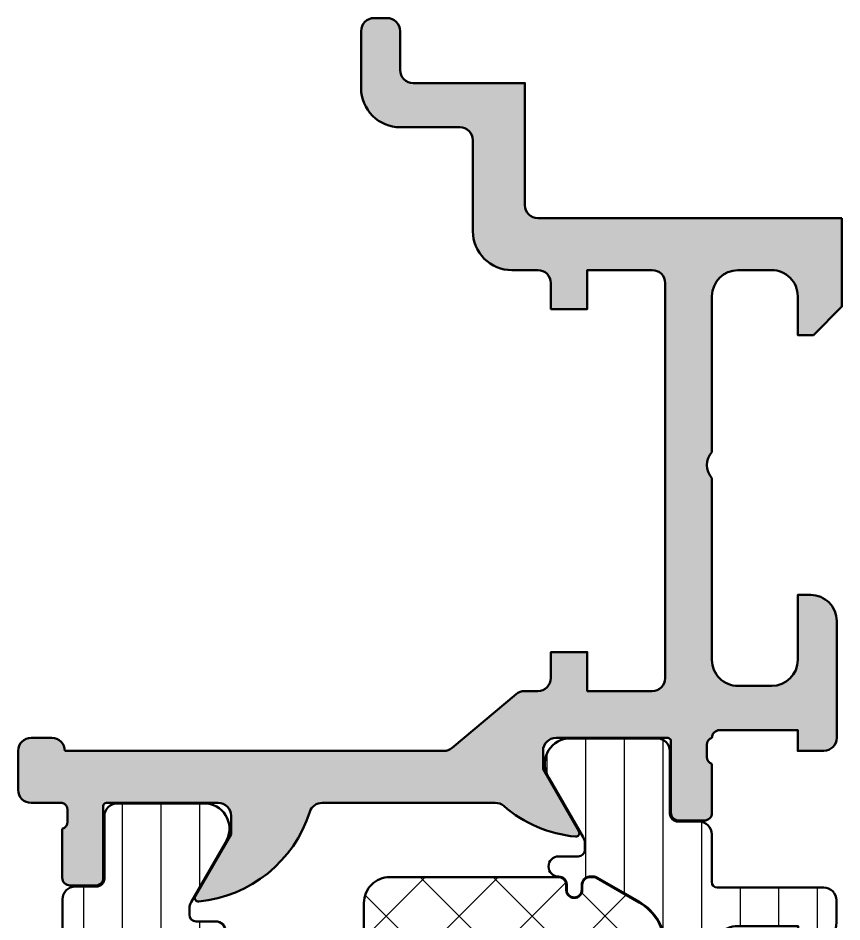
# Model space of a CAD drawing. Extents: x 0 to 77, y 0 to 97.7.
# Drawn here: x 15.3 to 47, y 62.92 to 97.7 of the extents above; entities that cross this region are included whole.
import ezdxf

# ---------------------------------------------------------------- set-up
doc = ezdxf.new("R2010")
doc.units = 0
for name, color, linetype, lineweight in [('0S-Alu contour', 7, 'Continuous', 50), ('0S-Alu hatch', 252, 'Continuous', 25), ('0S-Plastic contour', 254, 'Continuous', 50), ('0S-Plastic hatch', 253, 'Continuous', 25), ('0S-PT contour', 91, 'Continuous', 50), ('0S-PT hatch', 103, 'Continuous', 25)]:
    doc.layers.add(name, color=color, linetype=linetype, lineweight=lineweight)
pattern_1 = [(90, (0, 0), (-1.4859, 0), [])]

# ---------------------------------------------------------------- blocks, each defined once
blk = doc.blocks.new('284607__035DE2CA_FB00_4C72_AE22_ECE822FC14FE___D076022B_6732_40AC_96CC_6159497580D8_')
at = {"layer": '0S-Plastic hatch'}
h = blk.add_hatch(dxfattribs=at)
h.set_pattern_fill('ANSI31', color=256, scale=0.4680000000000001, angle=45, style=0)
h.set_pattern_definition(pattern_1)
edge = h.paths.add_edge_path()
edge.add_line((17.01000000000003, 63.79000567891639), (17.01, 18.70999432108364))
edge.add_arc((17.49999732109081, 18.70999432108364), 0.4899973210908115, 180, 270)
edge.add_line((17.49999732109081, 18.21999699999283), (18.31033133333325, 18.219997))
edge.add_ellipse((18.3103313333333, 17.90999699999995), major_axis=(-0.3100000000000485, 0), ratio=1, start_angle=180, end_angle=270.0000000000092, ccw=False)
edge.add_line((18.62033133333335, 17.90999699999995), (18.61999938284067, 15.50999723393639))
edge.add_arc((19.10999469516338, 15.50999531231905), 0.489995312326473, 179.9997753033853, 270.0000777840396)
edge.add_line((19.10999536037494, 15.01999999999303), (22.58582249618423, 15.01999999999999))
edge.add_arc((22.44422884910814, 15.99981807472285), 0.9899960709244773, 278.2228963588985, 392.740756988386)
edge.add_line((23.27694055408899, 16.53524634894245), (21.95830439446063, 18.81919148717442))
edge.add_ellipse((22.3999773655256, 19.07419146095998), major_axis=(-0.5099999999999941, 0), ratio=1, start_angle=-0.005743823361001432, end_angle=29.999996599345593, ccw=False)
edge.add_line((21.8899773680883, 19.0742425877597), (21.89000000131588, 19.30002606457005))
edge.add_ellipse((22.15000000005471, 19.29999999995469), major_axis=(-0.2600000000452968, 0), ratio=1, start_angle=270.0000000061333, end_angle=359.9942561829208, ccw=False)
edge.add_line((22.15000000002687, 19.55999999999999), (22.90040663939101, 19.56000000000002))
edge.add_arc((22.90040663939099, 19.94925907311677), 0.3892590731167509, 270.0000000000031, 450.0000000000031)
edge.add_ellipse((22.90040663939093, 20.65000000000005), major_axis=(-0.3114818537665265, 0), ratio=1, start_angle=0, end_angle=90.00000000000648, ccw=False)
edge.add_line((22.5889247856244, 20.65000000000005), (22.5889247856244, 20.85057079528622))
edge.add_arc((22.29949558091064, 20.85057079528622), 0.2894292047137554, 0, 180)
edge.add_line((22.01006637619689, 20.85057079528622), (22.01006637619689, 20.64999999999997))
edge.add_ellipse((21.70006637619694, 20.64999999999997), major_axis=(-0.3099999999999454, 0), ratio=1, start_angle=93.33843872002558, end_angle=180, ccw=False)
edge.add_line((21.71811884915447, 20.34052607828752), (21.53498719053978, 20.34052607828746))
edge.add_ellipse((21.53498719053971, 20.55052607828747), major_axis=(-0.210000000000008, 0), ratio=1, start_angle=60.000000000002274, end_angle=90.00000000001938, ccw=False)
edge.add_line((21.42998719053971, 20.36866074349273), (19.79500000000002, 21.31262103807236))
edge.add_ellipse((20.79999999999996, 23.05333209967907), major_axis=(-2.009999999999959, 0), ratio=1, start_angle=0, end_angle=60.00000000000142, ccw=False)
edge.add_line((18.79, 23.05333209967907), (18.79, 59.44666790036812))
edge.add_ellipse((20.7999999999999, 59.44666790036812), major_axis=(-2.009999999999891, 0), ratio=1, start_angle=300.0000000000032, end_angle=360, ccw=False)
edge.add_line((19.79499999999985, 61.18737896197469), (21.42998719053939, 62.13133925655442))
edge.add_ellipse((21.53498719053949, 61.94947392175956), major_axis=(-0.2100000000001562, 0), ratio=1, start_angle=269.9999999999864, end_angle=300.00000000000574, ccw=False)
edge.add_line((21.53498719053954, 62.15947392175972), (21.71811884915463, 62.15947392175968))
edge.add_ellipse((21.70006637619693, 61.85000000004722), major_axis=(-0.3099999999999647, 0), ratio=1, start_angle=180, end_angle=266.66156127994304, ccw=False)
edge.add_line((22.01006637619689, 61.85000000004722), (22.01006637619689, 61.64942920476098))
edge.add_arc((22.29949558091065, 61.64942920476097), 0.2894292047137625, 180, 360)
edge.add_line((22.58892478562442, 61.64942920476097), (22.58892478562442, 61.85000000004709))
edge.add_ellipse((22.90040663939098, 61.85000000004709), major_axis=(-0.3114818537665656, 0), ratio=1, start_angle=269.9999999999974, end_angle=360, ccw=False)
edge.add_arc((22.90040663939101, 62.55074092693042), 0.3892590731167544, 269.9999999999979, 449.9999999999978)
edge.add_line((22.90040663939102, 62.94000000004717), (22.15000000002687, 62.94000000004722))
edge.add_ellipse((22.15000000002689, 63.20000000006469), major_axis=(-0.2600000000174703, 0), ratio=1, start_angle=0.00574382329762102, end_angle=89.99999999999528, ccw=False)
edge.add_line((21.89000000131589, 63.19997393542141), (21.8899773680883, 63.42575741229563))
edge.add_ellipse((22.39997736542176, 63.42580853906786), major_axis=(-0.5099999998961521, 0), ratio=1, start_angle=-29.999996602470674, end_angle=0.0057438201249055965, ccw=False)
edge.add_line((21.95830439446063, 63.68080851282559), (23.27694055408898, 65.96475365105752))
edge.add_arc((22.44422884910813, 66.50018192527713), 0.9899960709244748, 327.2592430116133, 441.7771036411013)
edge.add_line((22.58582249618422, 67.47999999999998), (19.10999536037494, 67.48000000000697))
edge.add_arc((19.10999536037494, 66.99000402256138), 0.489995977445588, 90.00000000000082, 180.0079248057727)
edge.add_line((18.61999938761635, 66.98993624928085), (18.62033133036813, 64.59004587698514))
edge.add_ellipse((18.31033133331815, 64.5900030000152), major_axis=(-0.310000000015195, 0), ratio=1, start_angle=90.0000000023021, end_angle=180.0079247400522, ccw=False)
edge.add_line((18.31033133333061, 64.280003), (17.49999732109072, 64.28000300000717))
edge.add_arc((17.49999732109077, 63.79000567891643), 0.4899973210907405, 90.00000000000666, 180)
at = {"layer": '0S-Plastic contour', "color": 7}
for points in [[(22.58582249618422, 67.47999999999998), (19.10999536037494, 67.48000000000697)], [(18.61999938761635, 66.98993624928085), (18.62033133036813, 64.59004587698514)], [(21.95830439446063, 63.68080851282559), (23.27694055408898, 65.96475365105752)], [(18.31033133333061, 64.280003), (17.49999732109072, 64.28000300000717)], [(17.01000000000003, 63.79000567891639), (17.01, 18.70999432108364)], [(21.89000000131589, 63.19997393542141), (21.8899773680883, 63.42575741229563)], [(22.90040663939102, 62.94000000004717), (22.15000000002687, 62.94000000004722)], [(19.79499999999985, 61.18737896197469), (21.42998719053939, 62.13133925655442)], [(21.53498719053954, 62.15947392175972), (21.71811884915463, 62.15947392175968)], [(22.01006637619689, 61.85000000004722), (22.01006637619689, 61.64942920476098)], [(22.58892478562442, 61.64942920476097), (22.58892478562442, 61.85000000004709)], [(18.79, 23.05333209967907), (18.79, 59.44666790036812)], [(21.42998719053971, 20.36866074349273), (19.79500000000002, 21.31262103807236)], [(22.01006637619689, 20.85057079528622), (22.01006637619689, 20.64999999999997)], [(22.5889247856244, 20.65000000000005), (22.5889247856244, 20.85057079528622)], [(21.71811884915447, 20.34052607828752), (21.53498719053978, 20.34052607828746)], [(22.15000000002687, 19.55999999999999), (22.90040663939101, 19.56000000000002)], [(21.8899773680883, 19.0742425877597), (21.89000000131588, 19.30002606457005)], [(23.27694055408899, 16.53524634894245), (21.95830439446063, 18.81919148717442)], [(17.49999732109081, 18.21999699999283), (18.31033133333325, 18.219997)], [(18.62033133333335, 17.90999699999995), (18.61999938284067, 15.50999723393639)], [(19.10999536037494, 15.01999999999303), (22.58582249618423, 15.01999999999999)]]:
    blk.add_lwpolyline(points, dxfattribs=at)
for centre, radius, start, end in [((19.10999536037494, 66.99000402256138), 0.489995977445588, 90.00000000000082, 180.0079248057727), ((22.44422884910813, 66.50018192527713), 0.9899960709244748, 327.2592430116133, 81.77710364110143), ((17.49999732109077, 63.79000567891643), 0.4899973210907405, 90.00000000000666, 180), ((22.90040663939101, 62.55074092693042), 0.3892590731167544, 269.9999999999979, 89.99999999999793), ((22.29949558091065, 61.64942920476097), 0.2894292047137625, 180, 0), ((22.29949558091064, 20.85057079528622), 0.2894292047137554, 0, 180), ((22.90040663939099, 19.94925907311677), 0.3892590731167509, 270.0000000000031, 90.00000000000314), ((17.49999732109081, 18.70999432108364), 0.4899973210908115, 180, 270), ((22.44422884910814, 15.99981807472285), 0.9899960709244773, 278.2228963588985, 32.74075698838603), ((19.10999469516338, 15.50999531231905), 0.489995312326473, 179.9997753033853, 270.0000777840396)]:
    blk.add_arc(centre, radius, start, end, dxfattribs=at)
at = {"layer": '0S-Plastic contour', "color": 7, "extrusion": (0, 0, -1)}
for centre, radius, start, end in [((-18.31033133331815, 64.5900030000152), 0.310000000015195, 179.9920752599478, 269.9999999976979), ((-22.39997736542176, 63.42580853906786), 0.5099999998961521, 359.9942561798751, 29.99999660247065), ((-22.15000000002689, 63.20000000006469), 0.2600000000174703, 270.0000000000047, 359.9942561767024), ((-21.53498719053949, 61.94947392175956), 0.2100000000001562, 59.99999999999426, 90.00000000001357), ((-21.70006637619693, 61.85000000004722), 0.3099999999999647, 93.33843872005697, 180), ((-22.90040663939098, 61.85000000004709), 0.3114818537665656, 0, 90.00000000000261), ((-20.7999999999999, 59.44666790036812), 2.009999999999891, 0, 59.9999999999968), ((-20.79999999999996, 23.05333209967907), 2.009999999999959, 299.9999999999986, 0), ((-21.70006637619694, 20.64999999999997), 0.3099999999999454, 180, 266.6615612799744), ((-22.90040663939093, 20.65000000000005), 0.3114818537665265, 269.9999999999935, 0), ((-21.53498719053971, 20.55052607828747), 0.210000000000008, 269.9999999999806, 299.9999999999977), ((-22.15000000005471, 19.29999999995469), 0.2600000000452968, 0.0057438170791521, 89.99999999386671), ((-22.3999773655256, 19.07419146095998), 0.5099999999999941, 330.0000034006544, 0.0057438233610352), ((-18.3103313333333, 17.90999699999995), 0.3100000000000485, 89.9999999999908, 180)]:
    blk.add_arc(centre, radius, start, end, dxfattribs=at)
blk = doc.blocks.new('441930__B0BCF32B_73BC_4F57_BDC9_7502452BC82C_')
at = {"layer": '0S-PT hatch'}
h = blk.add_hatch(dxfattribs=at)
h.set_pattern_fill('ANSI37', color=256, scale=0.625, angle=90, style=0)
h.set_pattern_definition([(135, (0, 0), (-1.403165018917055, -1.403165018917055), []), (225, (0, 0), (1.403165018917055, -1.403165018917055), [])])
edge = h.paths.add_edge_path()
edge.add_line((28.60999999999972, 63.65020331974267), (28.60999999999972, 18.84979668030453))
edge.add_arc((29.59999999999972, 18.84979668030453), 0.990000000000009, 180, 269.9999999999996)
edge.add_line((29.59999999999972, 17.85979668030452), (36.1010752143753, 17.85979668030453))
edge.add_arc((36.10107521437531, 18.14979668030454), 0.2900000000000098, 269.9999999999986, 360)
edge.add_line((36.39107521437532, 18.14979668030454), (36.39107521437531, 18.35036747559078))
edge.add_ellipse((36.70050441908907, 18.35036747559078), major_axis=(-0.3094292047137586, 0), ratio=1, start_angle=180, end_angle=360, ccw=False)
edge.add_line((37.00993362380283, 18.35036747559078), (37.00993362380283, 18.14979668030455))
edge.add_arc((37.29993362380282, 18.14979668030455), 0.289999999999992, 180, 266.5483281938177)
edge.add_line((37.282473708328, 17.86032275859206), (37.46501280946017, 17.86032275859205))
edge.add_arc((37.46501280946016, 18.05032275859205), 0.1899999999999942, 270.0000000000021, 300.0000000000006)
edge.add_line((37.56001280946016, 17.88577793187301), (39.19499999999971, 18.82973822645259))
edge.add_arc((38.19999999999973, 20.55312877998362), 1.989999999999984, 299.9999999999994, 360)
edge.add_line((40.18999999999972, 20.55312877998362), (40.18999999999969, 61.94646458067265))
edge.add_arc((38.19999999999972, 61.94646458067265), 1.98999999999998, 0, 60.00000000000095)
edge.add_line((39.19499999999968, 63.66985513420369), (37.56001280946013, 64.61381542878325))
edge.add_arc((37.46501280946016, 64.44927060206426), 0.1899999999999432, 60.00000000000041, 89.99999999999785)
edge.add_line((37.46501280946017, 64.6392706020642), (37.28247370832812, 64.6392706020642))
edge.add_arc((37.29993362380283, 64.3497966803517), 0.2899999999999969, 93.45167180616114, 180)
edge.add_line((37.00993362380283, 64.3497966803517), (37.00993362380283, 64.14922588506548))
edge.add_ellipse((36.69996681190126, 64.14922588506548), major_axis=(-0.3099668119015604, 0), ratio=1, start_angle=0, end_angle=180, ccw=False)
edge.add_line((36.3899999999997, 64.14922588506548), (36.3899999999997, 64.34979668030455))
edge.add_arc((36.09959336060872, 64.34979668030455), 0.290406639390973, 0, 89.99999999958365)
edge.add_line((36.09959336061083, 64.64020331969553), (29.60000000000687, 64.64020331974264))
edge.add_arc((29.5999999999997, 63.65020331974266), 0.9899999999999806, 89.99999999958467, 180)
at = {"layer": '0S-PT contour', "color": 7}
for points in [[(36.09959336061083, 64.64020331969553), (29.60000000000687, 64.64020331974264)], [(36.3899999999997, 64.14922588506548), (36.3899999999997, 64.34979668030455)], [(37.00993362380283, 64.3497966803517), (37.00993362380283, 64.14922588506548)], [(37.46501280946017, 64.6392706020642), (37.28247370832812, 64.6392706020642)], [(39.19499999999968, 63.66985513420369), (37.56001280946013, 64.61381542878325)], [(28.60999999999972, 63.65020331974267), (28.60999999999972, 18.84979668030453)], [(40.18999999999972, 20.55312877998362), (40.18999999999969, 61.94646458067265)], [(37.56001280946016, 17.88577793187301), (39.19499999999971, 18.82973822645259)], [(36.39107521437532, 18.14979668030454), (36.39107521437531, 18.35036747559078)], [(37.00993362380283, 18.35036747559078), (37.00993362380283, 18.14979668030455)], [(29.59999999999972, 17.85979668030452), (36.1010752143753, 17.85979668030453)], [(37.282473708328, 17.86032275859206), (37.46501280946017, 17.86032275859205)]]:
    blk.add_lwpolyline(points, dxfattribs=at)
for centre, radius, start, end in [((29.5999999999997, 63.65020331974266), 0.9899999999999806, 89.99999999958467, 180), ((36.09959336060872, 64.34979668030455), 0.290406639390973, 0, 89.99999999958365), ((37.29993362380283, 64.3497966803517), 0.2899999999999969, 93.45167180616114, 180), ((37.46501280946016, 64.44927060206426), 0.1899999999999432, 60.00000000000041, 89.99999999999785), ((38.19999999999972, 61.94646458067265), 1.98999999999998, 0, 60.00000000000095), ((38.19999999999973, 20.55312877998362), 1.989999999999984, 299.9999999999994, 0), ((29.59999999999972, 18.84979668030453), 0.990000000000009, 180, 269.9999999999996), ((36.10107521437531, 18.14979668030454), 0.2900000000000098, 269.9999999999986, 0), ((37.29993362380282, 18.14979668030455), 0.289999999999992, 180, 266.5483281938177), ((37.46501280946016, 18.05032275859205), 0.1899999999999942, 270.0000000000021, 300.0000000000006)]:
    blk.add_arc(centre, radius, start, end, dxfattribs=at)
at = {"layer": '0S-PT contour', "color": 7, "extrusion": (0, 0, -1)}
for centre, radius, start, end in [((-36.69996681190126, 64.14922588506548), 0.3099668119015604, 180, 0), ((-36.70050441908907, 18.35036747559078), 0.3094292047137586, 0, 180)]:
    blk.add_arc(centre, radius, start, end, dxfattribs=at)
blk = doc.blocks.new('284607__FAD0D34F_58D6_4C0C_829B_BB8D76F87600___7FA5F808_9133_4D81_BDC4_8F82B713B5A9_')
at = {"layer": '0S-Plastic hatch'}
h = blk.add_hatch(dxfattribs=at)
h.set_pattern_fill('ANSI31', color=256, scale=0.4680000000000001, angle=45, style=0)
h.set_pattern_definition(pattern_1)
edge = h.paths.add_edge_path()
edge.add_line((41.98999999999971, 66.29000567895669), (41.98999999999972, 64.45000000004721))
edge.add_arc((42.19999999999975, 64.45000000004724), 0.2100000000000364, 180, 270)
edge.add_line((42.19999999999975, 64.2400000000472), (46.29999999999972, 64.24000000004723))
edge.add_ellipse((46.29999999999973, 63.75000000004725), major_axis=(-0.4899999999999807, 0), ratio=1, start_angle=180, end_angle=270.0000000000008, ccw=False)
edge.add_line((46.7899999999997, 63.75000000004725), (46.7899999999997, 62.91925077667287))
edge.add_ellipse((45.79999999999979, 62.91925077667286), major_axis=(-0.9899999999999096, 0), ratio=1, start_angle=105.000000000005, end_angle=180, ccw=False)
edge.add_line((46.05623085465135, 61.9629842086468), (45.30999999999971, 61.76303225377566))
edge.add_line((45.30999999999971, 61.76303225377566), (45.30999999999971, 62.76000000004715))
edge.add_line((45.30999999999971, 62.76000000004715), (42.99999999999974, 62.76000000004721))
edge.add_arc((42.99999999999971, 61.7500000000472), 1.010000000000012, 89.99999999999879, 180)
edge.add_line((41.9899999999997, 61.7500000000472), (41.98999999999971, 58.75000000004721))
edge.add_arc((42.99999999999972, 58.75000000004721), 1.010000000000012, 180, 270)
edge.add_line((42.99999999999972, 57.7400000000472), (45.30999999999971, 57.74000000004721))
edge.add_line((45.30999999999971, 57.74000000004721), (45.30999999999971, 58.7369677463188))
edge.add_line((45.30999999999971, 58.7369677463188), (46.05623085465121, 58.53701579144775))
edge.add_ellipse((45.79999999999974, 57.5807492234216), major_axis=(-0.9899999999999614, 0), ratio=1, start_angle=180, end_angle=255.000000000001, ccw=False)
edge.add_line((46.7899999999997, 57.5807492234216), (46.7899999999997, 56.75000000004716))
edge.add_ellipse((46.29999999999975, 56.75000000004717), major_axis=(-0.4899999999999594, 0), ratio=1, start_angle=90, end_angle=180, ccw=False)
edge.add_line((46.29999999999975, 56.26000000004721), (42.49999999999973, 56.26000000004721))
edge.add_arc((42.49999999999973, 55.75000000004719), 0.5100000000000123, 90, 180)
edge.add_line((41.98999999999972, 55.75000000004719), (41.98999999999972, 26.75000000000002))
edge.add_arc((42.4999999999997, 26.75000000000001), 0.5099999999999838, 180, 270)
edge.add_line((42.4999999999997, 26.24000000000003), (46.29999999999975, 26.24000000000002))
edge.add_ellipse((46.29999999999974, 25.75000000000005), major_axis=(-0.4899999999999701, 0), ratio=1, start_angle=180, end_angle=269.9999999999992, ccw=False)
edge.add_line((46.7899999999997, 25.75000000000005), (46.78999999999972, 24.91925077662574))
edge.add_ellipse((45.79999999999961, 24.91925077662573), major_axis=(-0.9900000000001012, 0), ratio=1, start_angle=104.9999999999948, end_angle=180, ccw=False)
edge.add_line((46.05623085465105, 23.96298420859944), (45.3099999999997, 23.76303225372849))
edge.add_line((45.3099999999997, 23.76303225372849), (45.30999999999971, 24.76))
edge.add_line((45.30999999999971, 24.76), (42.99999999999964, 24.75999999999997))
edge.add_arc((42.99999999999964, 23.75000000000003), 1.00999999999993, 90.0000000000004, 180)
edge.add_line((41.98999999999971, 23.75000000000003), (41.98999999999972, 20.75000000000003))
edge.add_arc((42.99999999999972, 20.75000000000002), 1.010000000000005, 180, 269.9999999999996)
edge.add_line((42.99999999999971, 19.74000000000002), (45.30999999999971, 19.74000000000003))
edge.add_line((45.30999999999971, 19.74000000000003), (45.30999999999972, 20.73696774627163))
edge.add_line((45.30999999999972, 20.73696774627163), (46.05623085465126, 20.53701579140051))
edge.add_ellipse((45.79999999999972, 19.58074922337435), major_axis=(-0.9899999999999881, 0), ratio=1, start_angle=180, end_angle=254.9999999999975, ccw=False)
edge.add_line((46.78999999999971, 19.58074922337435), (46.78999999999971, 18.74999999999996))
edge.add_ellipse((46.29999999999973, 18.74999999999996), major_axis=(-0.4899999999999878, 0), ratio=1, start_angle=89.9999999999983, end_angle=180, ccw=False)
edge.add_line((46.29999999999971, 18.25999999999998), (42.19999999999973, 18.26000000000003))
edge.add_arc((42.19999999999973, 18.05000000000001), 0.2100000000000222, 89.99999999999805, 180)
edge.add_line((41.98999999999971, 18.05000000000001), (41.98999999999972, 16.20999432109051))
edge.add_ellipse((41.50000267890202, 16.20999432109051), major_axis=(-0.4899973210976896, 0), ratio=1, start_angle=90, end_angle=180, ccw=False)
edge.add_line((41.50000267890202, 15.71999699999282), (40.68966866665957, 15.719997))
edge.add_arc((40.68966866665952, 15.40999699999995), 0.3100000000000538, 89.99999999999213, 180.0079247372467)
edge.add_line((40.37966866962469, 15.40995412304532), (40.38000061715215, 13.00999723392487))
edge.add_ellipse((39.89000530483542, 13.00999531231309), major_axis=(-0.4899953123205045, 0), ratio=1, start_angle=89.99992221526082, end_angle=180.0002246966147, ccw=False)
edge.add_line((39.89000463961788, 12.51999999999304), (36.41417750380862, 12.52))
edge.add_ellipse((36.55577115088469, 13.49981807472286), major_axis=(-0.9899960709244764, 0), ratio=1, start_angle=-32.740756988383794, end_angle=81.77710364110192, ccw=False)
edge.add_line((35.72305944590382, 14.03524634894243), (37.04169574211224, 16.31919172373779))
edge.add_arc((36.60002365369272, 16.57419118792781), 0.5099989808088417, 330.000003400656, 360.0057438232341)
edge.add_line((37.11002263193887, 16.57424231462536), (37.10999999868383, 16.80002606457016))
edge.add_arc((36.849999999945, 16.79999999995471), 0.260000000045304, 0.0057438172060589, 89.99999999386671)
edge.add_line((36.84999999997283, 17.06000000000002), (36.09959336060871, 17.06000000000004))
edge.add_ellipse((36.09959336060873, 17.44925907311679), major_axis=(-0.3892590731167508, 0), ratio=1, start_angle=-90.00000000000313, end_angle=89.99999999999687, ccw=False)
edge.add_arc((36.09959336060878, 18.15000000000008), 0.3114818537665371, 269.9999999999948, 360)
edge.add_line((36.41107521437532, 18.15000000000008), (36.4110752143753, 18.35057079528623))
edge.add_ellipse((36.70050441908907, 18.35057079528624), major_axis=(-0.2894292047137696, 0), ratio=1, start_angle=180, end_angle=360, ccw=False)
edge.add_line((36.98993362380284, 18.35057079528624), (36.98993362380284, 18.14999999999999))
edge.add_arc((37.29993362380278, 18.14999999999999), 0.3099999999999454, 180, 266.6615612799599)
edge.add_line((37.28188115084517, 17.84052607828754), (37.46501280945994, 17.84052607828748))
edge.add_arc((37.46501280946001, 18.05052607828748), 0.2100000000000008, 269.9999999999806, 299.9999999999992)
edge.add_line((37.57001280946, 17.86866074349275), (39.20499999999969, 18.81262103807238))
edge.add_arc((38.19999999999975, 20.5533320996791), 2.009999999999965, 299.9999999999985, 360)
edge.add_line((40.20999999999972, 20.5533320996791), (40.2099999999997, 61.94666790036816))
edge.add_arc((38.1999999999998, 61.94666790036816), 2.009999999999905, 0, 59.99999999999673)
edge.add_line((39.20499999999985, 63.68737896197473), (37.57001280946028, 64.63133925655447))
edge.add_arc((37.46501280946025, 64.44947392175975), 0.2100000000000073, 59.99999999999094, 89.99999999999031)
edge.add_line((37.46501280946028, 64.65947392175975), (37.28188115084526, 64.65947392175973))
edge.add_arc((37.29993362380281, 64.35000000004726), 0.3099999999999631, 93.33843872002934, 180)
edge.add_line((36.98993362380284, 64.35000000004726), (36.98993362380283, 64.14942920476096))
edge.add_ellipse((36.70050441908907, 64.14942920476096), major_axis=(-0.2894292047137625, 0), ratio=1, start_angle=0, end_angle=180, ccw=False)
edge.add_line((36.4110752143753, 64.14942920476096), (36.41107521437529, 64.35000000004712))
edge.add_arc((36.09959336060871, 64.35000000004712), 0.3114818537665798, 0, 89.9999999999987)
edge.add_ellipse((36.09959336060871, 65.05074092693044), major_axis=(-0.3892590731167473, 0), ratio=1, start_angle=-89.99999999999898, end_angle=90.00000000000102, ccw=False)
edge.add_line((36.09959336060871, 65.44000000004719), (36.84999999997283, 65.44000000004722))
edge.add_arc((36.84999999997282, 65.70000000006472), 0.2600000000174987, 270.0000000000031, 359.9942561767024)
edge.add_line((37.10999999868384, 65.69997393542143), (37.11002263191142, 65.92575741233097))
edge.add_arc((36.60002263457788, 65.9258085391032), 0.5099999998962373, 359.9942561798751, 389.9999966024708)
edge.add_line((37.04169560553908, 66.18080851286096), (35.72305944590388, 68.46475365110467))
edge.add_ellipse((36.55577115088467, 69.00018192532433), major_axis=(-0.9899960709244501, 0), ratio=1, start_angle=-81.77710364110868, end_angle=32.7407569883905, ccw=False)
edge.add_line((36.41417750380871, 69.98000000004717), (39.8900046396179, 69.98000000005415))
edge.add_ellipse((39.8900046396179, 69.49000402260856), major_axis=(-0.489995977445588, 0), ratio=1, start_angle=179.9920751942274, end_angle=269.9999999999992, ccw=False)
edge.add_line((40.38000061237648, 69.48993624932803), (40.37966866962469, 67.09004587703235))
edge.add_arc((40.68966866667468, 67.0900030000624), 0.3100000000152164, 179.9920752599478, 269.9999999976979)
edge.add_line((40.68966866666223, 66.78000300004717), (41.50000267890209, 66.78000300005438))
edge.add_ellipse((41.50000267890206, 66.29000567895673), major_axis=(-0.489997321097647, 0), ratio=1, start_angle=180, end_angle=269.99999999999585, ccw=False)
at = {"layer": '0S-Plastic contour', "color": 7}
for points in [[(36.41417750380871, 69.98000000004717), (39.8900046396179, 69.98000000005415)], [(40.38000061237648, 69.48993624932803), (40.37966866962469, 67.09004587703235)], [(37.04169560553908, 66.18080851286096), (35.72305944590388, 68.46475365110467)], [(40.68966866666223, 66.78000300004717), (41.50000267890209, 66.78000300005438)], [(41.98999999999971, 66.29000567895669), (41.98999999999972, 64.45000000004721)], [(37.10999999868384, 65.69997393542143), (37.11002263191142, 65.92575741233097)], [(36.09959336060871, 65.44000000004719), (36.84999999997283, 65.44000000004722)], [(36.4110752143753, 64.14942920476096), (36.41107521437529, 64.35000000004712)], [(36.98993362380284, 64.35000000004726), (36.98993362380283, 64.14942920476096)], [(37.46501280946028, 64.65947392175975), (37.28188115084526, 64.65947392175973)], [(39.20499999999985, 63.68737896197473), (37.57001280946028, 64.63133925655447)], [(42.19999999999975, 64.2400000000472), (46.29999999999972, 64.24000000004723)], [(46.7899999999997, 63.75000000004725), (46.7899999999997, 62.91925077667287)], [(46.05623085465135, 61.9629842086468), (45.30999999999971, 61.76303225377566), (45.30999999999971, 62.76000000004715), (42.99999999999974, 62.76000000004721)], [(40.20999999999972, 20.5533320996791), (40.2099999999997, 61.94666790036816)], [(41.9899999999997, 61.7500000000472), (41.98999999999971, 58.75000000004721)], [(42.99999999999972, 57.7400000000472), (45.30999999999971, 57.74000000004721), (45.30999999999971, 58.7369677463188), (46.05623085465121, 58.53701579144775)], [(46.7899999999997, 57.5807492234216), (46.7899999999997, 56.75000000004716)], [(46.29999999999975, 56.26000000004721), (42.49999999999973, 56.26000000004721)], [(41.98999999999972, 55.75000000004719), (41.98999999999972, 26.75000000000002)], [(42.4999999999997, 26.24000000000003), (46.29999999999975, 26.24000000000002)], [(46.7899999999997, 25.75000000000005), (46.78999999999972, 24.91925077662574)], [(46.05623085465105, 23.96298420859944), (45.3099999999997, 23.76303225372849), (45.30999999999971, 24.76), (42.99999999999964, 24.75999999999997)], [(41.98999999999971, 23.75000000000003), (41.98999999999972, 20.75000000000003)], [(42.99999999999971, 19.74000000000002), (45.30999999999971, 19.74000000000003), (45.30999999999972, 20.73696774627163), (46.05623085465126, 20.53701579140051)], [(46.78999999999971, 19.58074922337435), (46.78999999999971, 18.74999999999996)], [(37.57001280946, 17.86866074349275), (39.20499999999969, 18.81262103807238)], [(36.41107521437532, 18.15000000000008), (36.4110752143753, 18.35057079528623)], [(36.98993362380284, 18.35057079528624), (36.98993362380284, 18.14999999999999)], [(46.29999999999971, 18.25999999999998), (42.19999999999973, 18.26000000000003)], [(37.28188115084517, 17.84052607828754), (37.46501280945994, 17.84052607828748)], [(41.98999999999971, 18.05000000000001), (41.98999999999972, 16.20999432109051)], [(36.84999999997283, 17.06000000000002), (36.09959336060871, 17.06000000000004)], [(37.11002263193887, 16.57424231462536), (37.10999999868383, 16.80002606457016)], [(35.72305944590382, 14.03524634894243), (37.04169574211224, 16.31919172373779)], [(41.50000267890202, 15.71999699999282), (40.68966866665957, 15.719997)], [(40.37966866962469, 15.40995412304532), (40.38000061715215, 13.00999723392487)], [(39.89000463961788, 12.51999999999304), (36.41417750380862, 12.52)]]:
    blk.add_lwpolyline(points, dxfattribs=at)
at = {"layer": '0S-Plastic contour', "color": 7, "extrusion": (0, 0, -1)}
for centre, radius, start, end in [((-36.55577115088467, 69.00018192532433), 0.9899960709244501, 327.2592430116095, 81.77710364110874), ((-39.8900046396179, 69.49000402260856), 0.489995977445588, 90.00000000000082, 180.0079248057727), ((-41.50000267890206, 66.29000567895673), 0.489997321097647, 90.00000000000416, 180), ((-36.09959336060871, 65.05074092693044), 0.3892590731167473, 269.999999999999, 89.99999999999896), ((-36.70050441908907, 64.14942920476096), 0.2894292047137625, 180, 0), ((-46.29999999999973, 63.75000000004725), 0.4899999999999807, 89.99999999999918, 180), ((-45.79999999999979, 62.91925077667286), 0.9899999999999096, 180, 254.999999999995), ((-45.79999999999974, 57.5807492234216), 0.9899999999999614, 104.999999999999, 180), ((-46.29999999999975, 56.75000000004717), 0.4899999999999594, 180, 270), ((-46.29999999999974, 25.75000000000005), 0.4899999999999701, 90.00000000000082, 180), ((-45.79999999999961, 24.91925077662573), 0.9900000000001014, 180, 255.0000000000052), ((-45.79999999999972, 19.58074922337435), 0.9899999999999883, 105.0000000000025, 180), ((-36.70050441908907, 18.35057079528624), 0.2894292047137696, 0, 180), ((-46.29999999999973, 18.74999999999996), 0.4899999999999878, 180, 270.0000000000017), ((-36.09959336060873, 17.44925907311679), 0.3892590731167509, 270.0000000000031, 90.00000000000314), ((-41.50000267890202, 16.20999432109051), 0.4899973210976896, 180, 270), ((-36.55577115088469, 13.49981807472286), 0.9899960709244764, 278.2228963588981, 32.74075698838379), ((-39.89000530483542, 13.00999531231309), 0.4899953123205045, 179.9997753033853, 270.0000777847392)]:
    blk.add_arc(centre, radius, start, end, dxfattribs=at)
at = {"layer": '0S-Plastic contour', "color": 7}
for centre, radius, start, end in [((40.68966866667468, 67.0900030000624), 0.3100000000152164, 179.9920752599478, 269.9999999976979), ((36.60002263457788, 65.9258085391032), 0.5099999998962373, 359.9942561798751, 29.9999966024708), ((36.84999999997282, 65.70000000006472), 0.2600000000174987, 270.0000000000031, 359.9942561767024), ((36.09959336060871, 64.35000000004712), 0.3114818537665798, 0, 89.9999999999987), ((37.29993362380281, 64.35000000004726), 0.3099999999999631, 93.33843872002934, 180), ((37.46501280946025, 64.44947392175975), 0.2100000000000073, 59.99999999999094, 89.99999999999031), ((42.19999999999975, 64.45000000004724), 0.2100000000000364, 180, 270), ((38.1999999999998, 61.94666790036816), 2.009999999999905, 0, 59.99999999999673), ((42.99999999999971, 61.7500000000472), 1.010000000000012, 89.99999999999879, 180), ((42.99999999999972, 58.75000000004721), 1.010000000000012, 180, 270), ((42.49999999999973, 55.75000000004719), 0.5100000000000123, 90, 180), ((42.4999999999997, 26.75000000000001), 0.5099999999999838, 180, 270), ((42.99999999999964, 23.75000000000003), 1.00999999999993, 90.0000000000004, 180), ((38.19999999999975, 20.5533320996791), 2.009999999999965, 299.9999999999985, 0), ((42.99999999999972, 20.75000000000002), 1.010000000000005, 180, 269.9999999999996), ((36.09959336060878, 18.15000000000008), 0.3114818537665371, 269.9999999999948, 0), ((37.29993362380278, 18.14999999999999), 0.3099999999999454, 180, 266.6615612799599), ((42.19999999999973, 18.05000000000001), 0.2100000000000222, 89.99999999999805, 180), ((37.46501280946001, 18.05052607828748), 0.2100000000000008, 269.9999999999806, 299.9999999999992), ((36.849999999945, 16.79999999995471), 0.260000000045304, 0.0057438172060589, 89.99999999386671), ((36.60002365369272, 16.57419118792781), 0.5099989808088417, 330.000003400656, 0.0057438232341285), ((40.68966866665952, 15.40999699999995), 0.3100000000000538, 89.99999999999213, 180.0079247372467)]:
    blk.add_arc(centre, radius, start, end, dxfattribs=at)
blk = doc.blocks.new('357400__6215B506_360C_40B1_92E9_3FC50C7170A4_')
at = {"layer": '0S-Alu hatch'}
h = blk.add_hatch(color=256, dxfattribs=at)
edge = h.paths.add_edge_path()
edge.add_line((47.00000000000002, 90.0000000000012), (47.00000000000025, 86.60000991821418))
edge.add_line((47.00000000000025, 86.60000991821418), (45.90002441406253, 85.50001525879014))
edge.add_line((45.90002441406253, 85.50001525879014), (45.30001831054621, 85.5000000000011))
edge.add_line((45.30001831054621, 85.5000000000011), (45.30001831199599, 86.99994997381884))
edge.add_arc((44.29994920994034, 86.99994997381914), 1.000069102055647, 0, 90.00016812537062)
edge.add_line((44.2999462753963, 88.00001907587048), (43.00004119116445, 88.0000152597594))
edge.add_arc((43.00004412763102, 86.99997113171605), 1.000044128047653, 90.00016823971717, 180)
edge.add_line((41.99999999958336, 86.99997113171605), (41.9999999999998, 81.0000190734874))
edge.add_arc((42.52510632133866, 80.5000247955333), 0.7250730492142665, 136.403302651196, 223.5966973488039)
edge.add_line((41.9999999999998, 80.0000305175792), (41.99999999763394, 73.0000687869261))
edge.add_arc((43.00008404687964, 73.00006878692608), 1.0000840492457, 180, 270.0013450029124)
edge.add_line((43.00010752358194, 71.99998473795593), (44.3000481707144, 72.00001525904518))
edge.add_arc((44.30002469168835, 73.00000887766683), 0.9999936188972784, 270.001345257684, 360)
edge.add_line((45.30001831058562, 73.00000887766683), (45.30001831054667, 75.49999618530391))
edge.add_line((45.30001831054667, 75.49999618530391), (45.79994046485238, 75.50001525885041))
edge.add_ellipse((45.79997861333912, 74.49997556207191), major_axis=(-1.000039697506125, 0), ratio=1, start_angle=180, end_angle=270.00218566051973, ccw=False)
edge.add_line((46.80001831084524, 74.49997556207191), (46.80001831054905, 69.99999082369303))
edge.add_ellipse((46.30001604272698, 69.99999082372621), major_axis=(-0.5000022678220688, 0), ratio=1, start_angle=90.00021856605377, end_angle=180, ccw=False)
edge.add_line((46.30001795008428, 69.49998855590778), (45.30001831054667, 69.499984741212))
edge.add_line((45.30001831054667, 69.499984741212), (45.30001831054667, 70.29998779296983))
edge.add_line((45.30001831054667, 70.29998779296983), (42.29979438781501, 70.29999160793244))
edge.add_arc((42.29979400702713, 70.00052632406602), 0.2994652838666672, 89.99992714501866, 180)
edge.add_arc((42.07929707140761, 69.73255814185917), 0.2793616772216996, 106.419876419497, 181.1645893741063)
edge.add_line((41.79999310035755, 69.72688025001531), (41.79999310035671, 69.27328625001348))
edge.add_arc((42.07886119599992, 69.267625590537), 0.2789255417371816, 178.8371299272307, 253.5754054447202)
edge.add_line((41.99999410035709, 69.00008225001392), (41.99999410035641, 67.12007125000495))
edge.add_ellipse((41.69999410035656, 67.12007125000508), major_axis=(-0.2999999999998479, 0), ratio=1, start_angle=89.99999999999329, end_angle=180, ccw=False)
edge.add_line((41.69999410035653, 66.82007125000524), (40.72001978131388, 66.82007125000536))
edge.add_ellipse((40.72001978131392, 67.1200712500052), major_axis=(-0.2999999999998408, 0), ratio=1, start_angle=0, end_angle=89.99999999999193, ccw=False)
edge.add_line((40.42001978131408, 67.1200712500052), (40.42001978131386, 69.88006925000542))
edge.add_arc((40.30001978040436, 69.8800692500054), 0.1200000009094992, 0, 91.94661760769318)
edge.add_line((40.29594357828383, 70.0000000000012), (35.99993739581535, 70.00000000000085))
edge.add_arc((35.9999373958154, 69.50000000000102), 0.4999999999998295, 90.0000000000057, 180)
edge.add_line((35.49993739581557, 69.50000000000102), (35.49993739581557, 68.80000000000103))
edge.add_line((35.49993739581557, 68.80000000000103), (36.88143600552693, 66.40717421768231))
edge.add_ellipse((36.76182076325659, 66.33811432535838), major_axis=(-0.1381197846479139, 0), ratio=1, start_angle=84.38003748750629, end_angle=209.9999999999895, ccw=False)
edge.add_ellipse((37.23794295495624, 71.17662513821217), major_axis=(-4.999999999907431, 0), ratio=1, start_angle=49.409945675242625, end_angle=84.38003748750612, ccw=False)
edge.add_arc((33.65940970260658, 67.00001170605479), 0.5000000000789057, 49.40994567523619, 90.00520464492605)
edge.add_line((33.65936428351146, 67.5000117040708), (27.000048002762, 67.49940678382877))
edge.add_arc((27.00009342220679, 66.99940678588749), 0.5000000000042136, 90.0052046849955, 162.2489686056506)
edge.add_ellipse((21.76194670864096, 68.67625472388286), major_axis=(-4.999999999995761, 0), ratio=1, start_angle=95.61996251251537, end_angle=162.2489686056493, ccw=False)
edge.add_ellipse((22.23806890035101, 63.83774391094199), major_axis=(-0.1381197846485556, 0), ratio=1, start_angle=-30.002615038296994, end_angle=95.61996251251747, ccw=False)
edge.add_line((22.11845681016921, 63.90680926255701), (23.50006147713356, 66.29956653021937))
edge.add_line((23.50006147713356, 66.29956653021937), (23.50009342585183, 66.9995665294911))
edge.add_arc((23.00009342637268, 66.99958935000417), 0.4999999999999196, 359.9973849618429, 449.9964322798769)
edge.add_line((23.00012456060414, 67.49958934903474), (18.70119006412872, 67.49985703700936))
edge.add_arc((18.69997431904335, 67.37986319565178), 0.1199999999994232, 89.41951454977088, 180)
edge.add_line((18.57997431904393, 67.37986319565178), (18.57997431904235, 64.61986519565006))
edge.add_ellipse((18.27997431904319, 64.61986519565023), major_axis=(-0.2999999999991587, 0), ratio=1, start_angle=89.99999999998113, end_angle=180, ccw=False)
edge.add_line((18.27997431904309, 64.31986519565108), (17.3000000000001, 64.3198651956514))
edge.add_ellipse((17.30000000000021, 64.61986519565136), major_axis=(-0.2999999999999545, 0), ratio=1, start_angle=0, end_angle=89.9999999999796, ccw=False)
edge.add_line((17.00000000000025, 64.61986519565136), (16.9999999999998, 66.49987619565952))
edge.add_arc((16.92113290435696, 66.76741953618286), 0.2789255417374315, 286.4245945552664, 361.1628700728126)
edge.add_line((17.20000100000042, 66.77308019565955), (17.20000100000041, 67.22667419566064))
edge.add_arc((16.9211635534577, 67.23234260365848), 0.2788950563270858, 358.8354106260123, 433.5801235805834)
edge.add_line((17.00000000000029, 67.49986319565134), (15.79989288381294, 67.4998631950589))
edge.add_ellipse((15.7998928838129, 67.9998407656549), major_axis=(-0.4999775705959877, 0), ratio=1, start_angle=0, end_angle=90.00000000000489, ccw=False)
edge.add_line((15.29991531321691, 67.9998407656549), (15.29991531362148, 69.49987315785708))
edge.add_ellipse((15.79990535168283, 69.49987315768917), major_axis=(-0.4999900380613483, 0), ratio=1, start_angle=270, end_angle=360, ccw=False)
edge.add_line((15.79990535168283, 69.99986319575052), (16.59990451408974, 69.99986319565322))
edge.add_ellipse((16.5999045140277, 69.4998646029897), major_axis=(-0.4999985926635162, 0), ratio=1, start_angle=179.9998387316726, end_angle=269.9999999928902, ccw=False)
edge.add_line((17.09990310668923, 69.49986319566202), (31.67875251222066, 69.5000000000232))
edge.add_arc((31.67874782034168, 70.0000000000013), 0.5000000000001006, 270.000537649726, 309.9730038012109)
edge.add_line((31.99996111995789, 69.61682638902349), (34.4631076288026, 71.68346117798092))
edge.add_ellipse((34.78452283903673, 71.30037813038344), major_axis=(-0.5000603550836868, 0), ratio=1, start_angle=269.99738496169226, end_angle=309.99739900045233, ccw=False)
edge.add_line((34.78454566230566, 71.80043848494628), (35.29908291308987, 71.80041500048458))
edge.add_arc((35.29910577432879, 72.30129892595107), 0.5008839259882102, 269.9973849180671, 360)
edge.add_line((35.799989700317, 72.30129892595107), (35.79998970031696, 73.30001831054796))
edge.add_line((35.79998970031696, 73.30001831054796), (37.19998168945292, 73.30000305175889))
edge.add_line((37.19998168945292, 73.30000305175889), (37.20001220703127, 71.7999916076671))
edge.add_line((37.20001220703127, 71.7999916076671), (39.70006989450967, 71.80001830783593))
edge.add_arc((39.70006455449263, 72.29996596082253), 0.4999476530151246, 270.0006119849498, 360)
edge.add_line((40.20001220750774, 72.29996596082253), (40.20001220769962, 87.49999321191827))
edge.add_arc((39.6999901603258, 87.49999321190259), 0.5000220473738182, 0, 90.00008742642378)
edge.add_line((39.69998939735268, 88.00001525927583), (37.20001220703105, 88.00001144409298))
edge.add_line((37.20001220703105, 88.00001144409298), (37.20001220703105, 86.50001525879026))
edge.add_line((37.20001220703105, 86.50001525879026), (35.79998970031696, 86.50000381469823))
edge.add_line((35.79998970031696, 86.50000381469823), (35.79998970031952, 87.50000534334325))
edge.add_arc((35.29997978477441, 87.50000534334335), 0.5000099155451139, 0, 90.00087426421344)
edge.add_line((35.29997215522858, 88.00001525883025), (34.29999823514341, 88.00000000010704))
edge.add_ellipse((34.29997534671711, 89.49998564640123), major_axis=(-1.49998564646882, 0), ratio=1, start_angle=0, end_angle=90.00087428185049, ccw=False)
edge.add_line((32.79998970024828, 89.49998564640123), (32.79998970050127, 93.0000017076241))
edge.add_arc((32.29998759343248, 93.00000170763398), 0.500002107068795, 0, 89.99011761650632)
edge.add_line((32.30007383386043, 93.50000380726539), (29.99984931945368, 93.50040054321397))
edge.add_ellipse((29.99896811045359, 94.99951933197401), major_axis=(-1.499119047755274, 0), ratio=1, start_angle=-0.033533775472903926, end_angle=90.03367948633371, ccw=False)
edge.add_line((28.49984931945736, 95.00039672851372), (28.49984931945781, 97.20037841797243))
edge.add_ellipse((28.99955228554829, 97.20069070137114), major_axis=(-0.4997030636693615, 0), ratio=1, start_angle=-90.03405781223381, end_angle=0.03580630823341835, ccw=False)
edge.add_line((28.99984931950537, 97.7003936767589), (29.49984931945646, 97.70037841796984))
edge.add_ellipse((29.50005970398801, 97.20058880250023), major_axis=(-0.4997896597498761, 0), ratio=1, start_angle=179.9758815616583, end_angle=270.02411843833306, ccw=False)
edge.add_line((29.9998493194576, 97.20037841796862), (29.99984931945781, 95.7003784179678))
edge.add_arc((30.49960197040679, 95.70011581791083), 0.4997527199418932, 179.9698933591434, 270.0283581386734)
edge.add_line((30.49984931945198, 95.20036315918074), (34.79998970031719, 95.20002746582117))
edge.add_line((34.79998970031719, 95.20002746582117), (34.79998969987963, 90.50002092358935))
edge.add_arc((35.30001062390581, 90.50002092358937), 0.5000209240261811, 180, 270.0000000000017)
edge.add_line((35.30001062390583, 89.99999999956319), (47.00000000000002, 90.0000000000012))
at = {"layer": '0S-Alu contour', "color": 7}
for points in [[(28.99984931950537, 97.7003936767589), (29.49984931945646, 97.70037841796984)], [(28.49984931945736, 95.00039672851372), (28.49984931945781, 97.20037841797243)], [(29.9998493194576, 97.20037841796862), (29.99984931945781, 95.7003784179678)], [(30.49984931945198, 95.20036315918074), (34.79998970031719, 95.20002746582117), (34.79998969987963, 90.50002092358935)], [(32.30007383386043, 93.50000380726539), (29.99984931945368, 93.50040054321397)], [(32.79998970024828, 89.49998564640123), (32.79998970050127, 93.0000017076241)], [(35.30001062390583, 89.99999999956319), (47.00000000000002, 90.0000000000012)], [(47.00000000000002, 90.0000000000012), (47.00000000000025, 86.60000991821418), (45.90002441406253, 85.50001525879014), (45.30001831054621, 85.5000000000011), (45.30001831199599, 86.99994997381884)], [(35.29997215522858, 88.00001525883025), (34.29999823514341, 88.00000000010704)], [(39.69998939735268, 88.00001525927583), (37.20001220703105, 88.00001144409298), (37.20001220703105, 86.50001525879026), (35.79998970031696, 86.50000381469823), (35.79998970031952, 87.50000534334325)], [(44.2999462753963, 88.00001907587048), (43.00004119116445, 88.0000152597594)], [(40.20001220750774, 72.29996596082253), (40.20001220769962, 87.49999321191827)], [(41.99999999958336, 86.99997113171605), (41.9999999999998, 81.0000190734874)], [(41.9999999999998, 80.0000305175792), (41.99999999763394, 73.0000687869261)], [(45.30001831058562, 73.00000887766683), (45.30001831054667, 75.49999618530391), (45.79994046485238, 75.50001525885041)], [(46.80001831084524, 74.49997556207191), (46.80001831054905, 69.99999082369303)], [(35.799989700317, 72.30129892595107), (35.79998970031696, 73.30001831054796), (37.19998168945292, 73.30000305175889), (37.20001220703127, 71.7999916076671), (39.70006989450967, 71.80001830783593)], [(31.99996111995789, 69.61682638902349), (34.4631076288026, 71.68346117798092)], [(34.78454566230566, 71.80043848494628), (35.29908291308987, 71.80041500048458)], [(43.00010752358194, 71.99998473795593), (44.3000481707144, 72.00001525904518)], [(46.30001795008428, 69.49998855590778), (45.30001831054667, 69.499984741212), (45.30001831054667, 70.29998779296983), (42.29979438781501, 70.29999160793244)], [(15.79990535168283, 69.99986319575052), (16.59990451408974, 69.99986319565322)], [(40.29594357828383, 70.0000000000012), (35.99993739581535, 70.00000000000085)], [(40.42001978131408, 67.1200712500052), (40.42001978131386, 69.88006925000542)], [(41.79999310035755, 69.72688025001531), (41.79999310035671, 69.27328625001348)], [(15.29991531321691, 67.9998407656549), (15.29991531362148, 69.49987315785708)], [(17.09990310668923, 69.49986319566202), (31.67875251222066, 69.5000000000232)], [(35.49993739581557, 69.50000000000102), (35.49993739581557, 68.80000000000103), (36.88143600552693, 66.40717421768231)], [(41.99999410035709, 69.00008225001392), (41.99999410035641, 67.12007125000495)], [(17.00000000000029, 67.49986319565134), (15.79989288381294, 67.4998631950589)], [(23.00012456060414, 67.49958934903474), (18.70119006412872, 67.49985703700936)], [(33.65936428351146, 67.5000117040708), (27.000048002762, 67.49940678382877)], [(17.20000100000042, 66.77308019565955), (17.20000100000041, 67.22667419566064)], [(18.57997431904393, 67.37986319565178), (18.57997431904235, 64.61986519565006)], [(22.11845681016921, 63.90680926255701), (23.50006147713356, 66.29956653021937), (23.50009342585183, 66.9995665294911)], [(41.69999410035653, 66.82007125000524), (40.72001978131388, 66.82007125000536)], [(17.00000000000025, 64.61986519565136), (16.9999999999998, 66.49987619565952)], [(18.27997431904309, 64.31986519565108), (17.3000000000001, 64.3198651956514)]]:
    blk.add_lwpolyline(points, dxfattribs=at)
at = {"layer": '0S-Alu contour', "color": 7, "extrusion": (0, 0, -1)}
for centre, radius, start, end in [((-28.99955228554829, 97.20069070137114), 0.4997030636693616, 359.9641936917666, 90.03405781223381), ((-29.50005970398801, 97.20058880250023), 0.4997896597498761, 89.97588156166697, 180.0241184383418), ((-29.99896811045359, 94.99951933197401), 1.499119047755274, 269.9663205136663, 0.0335337754729323), ((-34.29997534671711, 89.49998564640123), 1.49998564646882, 269.9991257181495, 0), ((-45.79997861333912, 74.49997556207191), 1.000039697506125, 89.99781433948029, 180), ((-34.78452283903673, 71.30037813038344), 0.5000603550836868, 50.00260099954769, 90.00261503830774), ((-15.79990535168283, 69.49987315768917), 0.4999900380613483, 0, 90), ((-16.5999045140277, 69.4998646029897), 0.4999985926635162, 90.0000000071098, 180.0001612683275), ((-46.30001604272698, 69.99999082372621), 0.5000022678220688, 180, 269.9997814339462), ((-15.7998928838129, 67.9998407656549), 0.4999775705959877, 269.9999999999951, 0), ((-21.76194670864096, 68.67625472388286), 4.999999999995761, 197.7510313943508, 264.3800374874846), ((-37.23794295495624, 71.17662513821217), 4.999999999907431, 275.6199625124939, 310.5900543247575), ((-40.72001978131392, 67.1200712500052), 0.2999999999998408, 270.0000000000081, 0), ((-41.69999410035656, 67.12007125000508), 0.2999999999998479, 180, 270.0000000000068), ((-36.76182076325659, 66.33811432535838), 0.1381197846479139, 150.0000000000105, 275.6199625124937), ((-17.30000000000021, 64.61986519565136), 0.2999999999999545, 270.0000000000204, 0), ((-18.27997431904319, 64.61986519565023), 0.2999999999991587, 180, 270.000000000019), ((-22.23806890035101, 63.83774391094199), 0.1381197846485556, 264.3800374874825, 30.00261503829703)]:
    blk.add_arc(centre, radius, start, end, dxfattribs=at)
at = {"layer": '0S-Alu contour', "color": 7}
for centre, radius, start, end in [((30.49960197040679, 95.70011581791083), 0.4997527199418932, 179.9698933591434, 270.0283581386734), ((32.29998759343248, 93.00000170763398), 0.500002107068795, 0, 89.99011761650632), ((35.30001062390581, 90.50002092358937), 0.5000209240261811, 180, 270.0000000000017), ((35.29997978477441, 87.50000534334335), 0.5000099155451139, 0, 90.00087426421344), ((39.6999901603258, 87.49999321190259), 0.5000220473738182, 0, 90.00008742642378), ((43.00004412763102, 86.99997113171605), 1.000044128047653, 90.00016823971717, 180), ((44.29994920994034, 86.99994997381914), 1.000069102055647, 0, 90.00016812537062), ((42.52510632133866, 80.5000247955333), 0.7250730492142665, 136.403302651196, 223.5966973488039), ((43.00008404687964, 73.00006878692608), 1.0000840492457, 180, 270.0013450029124), ((44.30002469168835, 73.00000887766683), 0.9999936188972784, 270.001345257684, 0), ((35.29910577432879, 72.30129892595107), 0.5008839259882102, 269.9973849180671, 0), ((39.70006455449263, 72.29996596082253), 0.4999476530151246, 270.0006119849498, 0), ((42.29979400702713, 70.00052632406602), 0.2994652838666672, 89.99992714501866, 180), ((35.9999373958154, 69.50000000000102), 0.4999999999998295, 90.0000000000057, 180), ((40.30001978040436, 69.8800692500054), 0.1200000009094992, 0, 91.94661760769318), ((42.07929707140761, 69.73255814185917), 0.2793616772216996, 106.419876419497, 181.1645893741063), ((31.67874782034168, 70.0000000000013), 0.5000000000001006, 270.000537649726, 309.9730038012109), ((42.07886119599992, 69.267625590537), 0.2789255417371816, 178.8371299272307, 253.5754054447202), ((16.9211635534577, 67.23234260365848), 0.2788950563270858, 358.8354106260123, 73.58012358058345), ((18.69997431904335, 67.37986319565178), 0.1199999999994232, 89.41951454977088, 180), ((23.00009342637268, 66.99958935000417), 0.4999999999999196, 359.9973849618429, 89.99643227987688), ((27.00009342220679, 66.99940678588749), 0.5000000000042136, 90.0052046849955, 162.2489686056506), ((33.65940970260658, 67.00001170605479), 0.5000000000789057, 49.40994567523619, 90.00520464492605), ((16.92113290435696, 66.76741953618286), 0.2789255417374315, 286.4245945552664, 1.162870072812566)]:
    blk.add_arc(centre, radius, start, end, dxfattribs=at)
blk = doc.blocks.new('441930__EC7E7444_1AEC_48DD_B20E_411F83331D00_')
at = {"layer": '0S-Alu contour', "color": 7}
blk.add_blockref('357400__6215B506_360C_40B1_92E9_3FC50C7170A4_', (0, 0), dxfattribs=at)
at = {"layer": '0S-Plastic contour', "color": 7}
for name in ['284607__FAD0D34F_58D6_4C0C_829B_BB8D76F87600___7FA5F808_9133_4D81_BDC4_8F82B713B5A9_', '284607__035DE2CA_FB00_4C72_AE22_ECE822FC14FE___D076022B_6732_40AC_96CC_6159497580D8_']:
    blk.add_blockref(name, (0, 0), dxfattribs=at)
at = {"layer": '0S-PT contour', "color": 7}
blk.add_blockref('441930__B0BCF32B_73BC_4F57_BDC9_7502452BC82C_', (0, 0), dxfattribs=at)

msp = doc.modelspace()

# ---------------------------------------------------------------- block references
at = {"layer": '0S-Alu contour', "color": 7}
msp.add_blockref('441930__EC7E7444_1AEC_48DD_B20E_411F83331D00_', (0, 0), dxfattribs=at)

doc.saveas('drawing.dxf')
